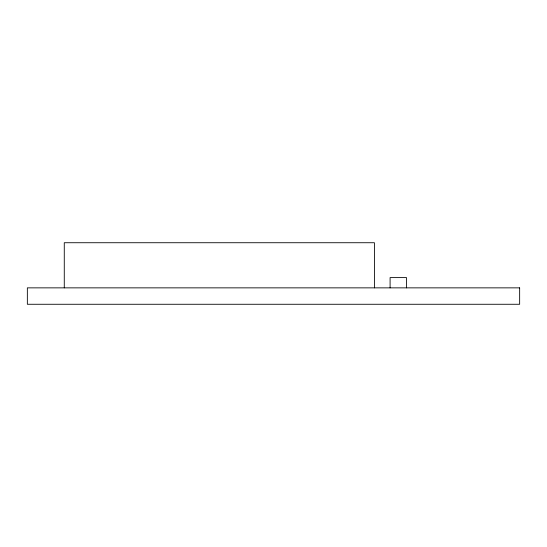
<?xml version="1.0" encoding="UTF-8"?>
<svg xmlns="http://www.w3.org/2000/svg" width="547" height="547" viewBox="0 0 547 547"><rect width="100%" height="100%" fill="white"/><g stroke="black" fill="none" stroke-linecap="round" stroke-linejoin="round"><path stroke-width="0.82" d="M406.503 287.859L406.503 277.602L390.093 277.602L390.093 287.859M374.415 287.859L374.415 242.731L64.272 242.731L64.272 287.859M519.65 287.859L27.35 287.859L27.35 304.269L519.65 304.269L519.65 287.859"/></g></svg>
